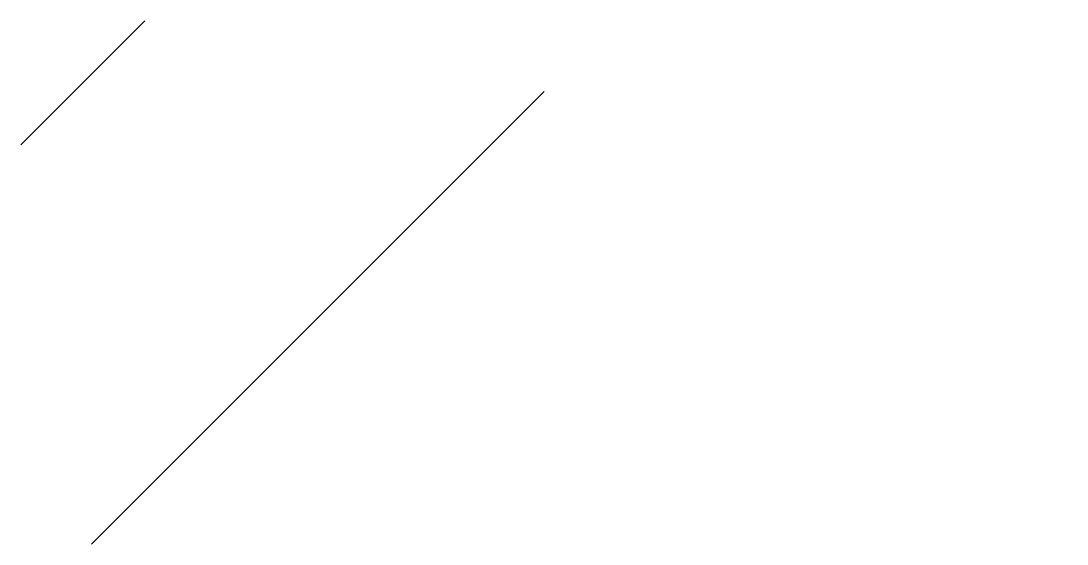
# Model space of a CAD drawing. Header units: metres. Extents: x 1000000 to 1000040, y 500000 to 500020.
import ezdxf

# ---------------------------------------------------------------- set-up
doc = ezdxf.new("R2010")
doc.units = ezdxf.units.M

msp = doc.modelspace()

# ---------------------------------------------------------------- hatches: boundary and pattern name
h = msp.add_hatch()
h.set_pattern_fill('ANSI31', color=3, scale=2)
h.set_pattern_definition([(45, (0, 0), (-8.98025612, 8.98025612), [])])
h.paths.add_polyline_path([(1000000, 500000), (1000020, 500000), (1000020, 500020), (1000000, 500020)])
h.paths.add_polyline_path([(1000030, 500000), (1000040, 500000), (1000040, 500010), (1000030, 500010)], flags=9)
h.paths.add_polyline_path([(1000005, 500005), (1000015, 500005), (1000015, 500015), (1000005, 500015)], flags=9)

doc.saveas('drawing.dxf')
